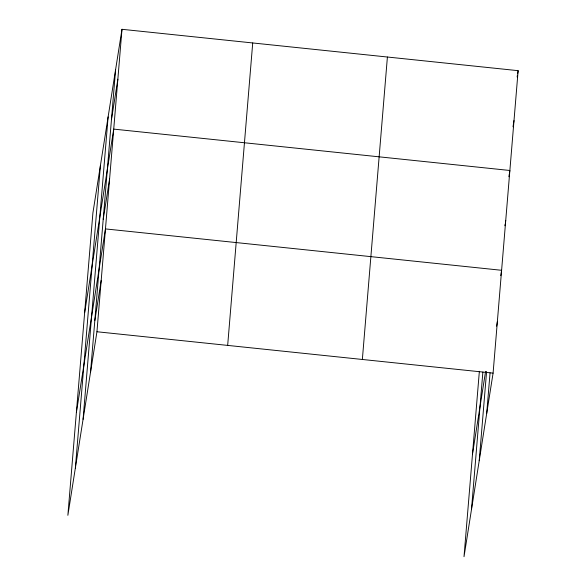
<?xml version="1.0" encoding="UTF-8"?>
<svg xmlns="http://www.w3.org/2000/svg" width="586" height="586" viewBox="0 0 586 586"><rect width="100%" height="100%" fill="white"/><g stroke="black" fill="none" stroke-linecap="round" stroke-linejoin="round"><path stroke-width="0.88" d="M75.36 468.046L100.404 165.596M83.073 419.327L108.117 116.885M90.559 372.051L115.603 69.602M121.991 29.3L92.91 212.879L67.866 515.328L96.946 331.749L121.991 29.3L518.134 70.672L493.09 373.121L464.009 556.7L479.363 371.297M227.668 345.403L252.72 42.954M362.36 359.467L387.405 57.018M471.496 509.417L482.871 372.11M479.216 460.706L486.607 371.407M486.702 413.423L490.064 372.835M111.472 119.507L117.859 79.205M84.648 312.69L113.728 129.11L509.864 170.482L509.586 172.277M103.209 219.318L109.589 179.008M76.385 412.493L105.458 228.914L501.601 270.293L500.752 275.662M94.822 320.637L101.202 280.328M517.138 76.942L517.423 75.154M517.709 73.36L518.134 70.672M513.006 126.847L513.995 120.577M508.875 176.752L509.3 174.064M504.883 225.757L505.169 223.969M505.447 222.175L505.733 220.387M472.528 453.872L485.589 371.407M496.635 326.182L497.346 321.707M96.946 331.749L493.09 373.121"/></g></svg>
